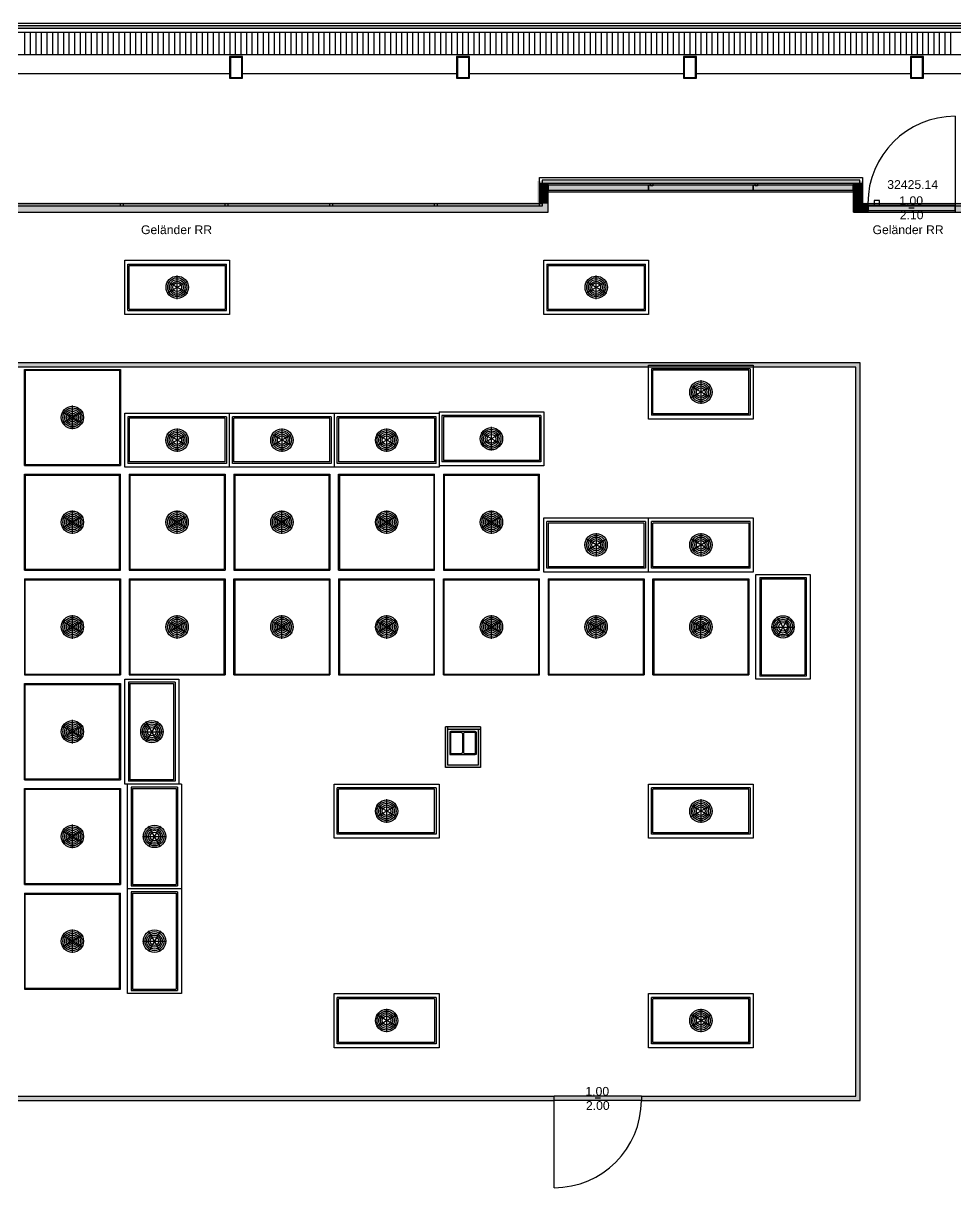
# Model space of a CAD drawing. Header units: inches. Extents: x 0 to 54693, y 0 to 31146.
# Drawn here: x 32141 to 42822, y 17274 to 30613 of the extents above; entities that cross this region are included whole.
import ezdxf
from ezdxf.lldxf.tags import DXFTag

# ---------------------------------------------------------------- set-up
doc = ezdxf.new("R2010")
doc.units = ezdxf.units.IN
doc.header["$MEASUREMENT"] = 0
doc.layers.add('Added', color=3, linetype='Continuous')
doc.styles.get("Standard").update_dxf_attribs({"font": 'arial.ttf'})
tags = doc.linetypes.add('1070_00_1200$0$SP2', pattern=[0.9, 0.4, -0.2, 0.1, -0.2]).pattern_tags.tags
tags[10:11] = [DXFTag(74, 4), DXFTag(75, 0), DXFTag(340, '0'), DXFTag(46, 1.0), DXFTag(50, 0.0), DXFTag(44, 0.0), DXFTag(45, 0.0)]
tags[8:9] = [DXFTag(74, 4), DXFTag(75, 0), DXFTag(340, '0'), DXFTag(46, 1.0), DXFTag(50, 0.0), DXFTag(44, 0.0), DXFTag(45, 0.0)]
tags[6:7] = [DXFTag(74, 4), DXFTag(75, 0), DXFTag(340, '0'), DXFTag(46, 1.0), DXFTag(50, 0.0), DXFTag(44, 0.0), DXFTag(45, 0.0)]
tags[4:5] = [DXFTag(74, 4), DXFTag(75, 0), DXFTag(340, '0'), DXFTag(46, 1.0), DXFTag(50, 0.0), DXFTag(44, 0.0), DXFTag(45, 0.0)]
tags = doc.linetypes.add('fein_strichliert', pattern=[4, 1, -2, 1]).pattern_tags.tags
tags[8:9] = [DXFTag(74, 4), DXFTag(75, 0), DXFTag(340, '0'), DXFTag(46, 0.0), DXFTag(50, 0.0), DXFTag(44, 0.0), DXFTag(45, 0.0)]
tags[6:7] = [DXFTag(74, 4), DXFTag(75, 0), DXFTag(340, '0'), DXFTag(46, 0.0), DXFTag(50, 0.0), DXFTag(44, 0.0), DXFTag(45, 0.0)]
tags[4:5] = [DXFTag(74, 4), DXFTag(75, 0), DXFTag(340, '0'), DXFTag(46, 0.0), DXFTag(50, 0.0), DXFTag(44, 0.0), DXFTag(45, 0.0)]
tags = doc.linetypes.add('fein_strichliert-A04HDE1766', pattern=[4, 1, -2, 1]).pattern_tags.tags
tags[8:9] = [DXFTag(74, 4), DXFTag(75, 0), DXFTag(340, '0'), DXFTag(46, 0.0), DXFTag(50, 0.0), DXFTag(44, 0.0), DXFTag(45, 0.0)]
tags[6:7] = [DXFTag(74, 4), DXFTag(75, 0), DXFTag(340, '0'), DXFTag(46, 0.0), DXFTag(50, 0.0), DXFTag(44, 0.0), DXFTag(45, 0.0)]
tags[4:5] = [DXFTag(74, 4), DXFTag(75, 0), DXFTag(340, '0'), DXFTag(46, 0.0), DXFTag(50, 0.0), DXFTag(44, 0.0), DXFTag(45, 0.0)]

msp = doc.modelspace()

# ---------------------------------------------------------------- linework, layer by layer
at = {"layer": 'Added', "linetype": 'Continuous', "lineweight": -2, "ltscale": 0.18}
for p, q in [((10878, 30558), (53168, 30558)), ((53193, 30583), (13578, 30583)), ((13628, 30513), (53123, 30513)), ((32160, 30253), (32160, 30513)), ((32224, 30253), (32224, 30513)), ((32287, 30253), (32287, 30513)), ((32351, 30253), (32351, 30513)), ((32414, 30253), (32414, 30513)), ((32478, 30253), (32478, 30513)), ((32541, 30253), (32541, 30513)), ((32605, 30253), (32605, 30513)), ((32668, 30253), (32668, 30513)), ((32732, 30253), (32732, 30513)), ((32795, 30253), (32795, 30513)), ((32859, 30253), (32859, 30513)), ((32922, 30253), (32922, 30513)), ((32986, 30253), (32986, 30513)), ((33049, 30253), (33049, 30513)), ((33113, 30253), (33113, 30513)), ((33176, 30253), (33176, 30513)), ((33240, 30253), (33240, 30513)), ((33303, 30253), (33303, 30513)), ((33367, 30253), (33367, 30513)), ((33430, 30253), (33430, 30513)), ((33494, 30253), (33494, 30513)), ((33557, 30253), (33557, 30513)), ((33621, 30253), (33621, 30513)), ((33684, 30253), (33684, 30513)), ((33748, 30253), (33748, 30513)), ((33811, 30253), (33811, 30513)), ((33875, 30253), (33875, 30513)), ((33938, 30253), (33938, 30513)), ((34002, 30253), (34002, 30513)), ((34065, 30253), (34065, 30513)), ((34129, 30253), (34129, 30513)), ((34192, 30253), (34192, 30513)), ((34256, 30253), (34256, 30513)), ((34319, 30253), (34319, 30513)), ((34383, 30253), (34383, 30513)), ((34446, 30253), (34446, 30513)), ((34510, 30253), (34510, 30513)), ((34573, 30253), (34573, 30513)), ((34637, 30253), (34637, 30513)), ((34700, 30253), (34700, 30513)), ((34764, 30253), (34764, 30513)), ((34827, 30253), (34827, 30513)), ((34891, 30253), (34891, 30513)), ((34954, 30253), (34954, 30513)), ((35018, 30253), (35018, 30513)), ((35081, 30253), (35081, 30513)), ((35145, 30253), (35145, 30513)), ((35208, 30253), (35208, 30513)), ((35272, 30253), (35272, 30513)), ((35335, 30253), (35335, 30513)), ((35399, 30253), (35399, 30513)), ((35462, 30253), (35462, 30513)), ((35526, 30253), (35526, 30513)), ((35589, 30253), (35589, 30513)), ((35653, 30253), (35653, 30513)), ((35716, 30253), (35716, 30513)), ((35780, 30253), (35780, 30513)), ((35843, 30253), (35843, 30513)), ((35907, 30253), (35907, 30513)), ((35970, 30253), (35970, 30513)), ((36034, 30253), (36034, 30513)), ((36097, 30253), (36097, 30513)), ((36161, 30253), (36161, 30513)), ((36224, 30253), (36224, 30513)), ((36288, 30253), (36288, 30513)), ((36351, 30253), (36351, 30513)), ((36415, 30253), (36415, 30513)), ((36478, 30253), (36478, 30513)), ((36542, 30253), (36542, 30513)), ((36605, 30253), (36605, 30513)), ((36669, 30253), (36669, 30513)), ((36732, 30253), (36732, 30513)), ((36796, 30253), (36796, 30513)), ((36859, 30253), (36859, 30513)), ((36923, 30253), (36923, 30513)), ((36986, 30253), (36986, 30513)), ((37050, 30253), (37050, 30513)), ((37113, 30253), (37113, 30513)), ((37177, 30253), (37177, 30513)), ((37240, 30253), (37240, 30513)), ((37304, 30253), (37304, 30513)), ((37367, 30253), (37367, 30513)), ((37431, 30253), (37431, 30513)), ((37494, 30253), (37494, 30513)), ((37558, 30253), (37558, 30513)), ((37621, 30253), (37621, 30513)), ((37685, 30253), (37685, 30513)), ((37748, 30253), (37748, 30513)), ((37812, 30253), (37812, 30513)), ((37875, 30253), (37875, 30513)), ((37939, 30253), (37939, 30513)), ((38002, 30253), (38002, 30513)), ((38066, 30253), (38066, 30513)), ((38129, 30253), (38129, 30513)), ((38193, 30253), (38193, 30513)), ((38256, 30253), (38256, 30513)), ((38320, 30253), (38320, 30513)), ((38383, 30253), (38383, 30513)), ((38447, 30253), (38447, 30513)), ((38510, 30253), (38510, 30513)), ((38574, 30253), (38574, 30513)), ((38637, 30253), (38637, 30513)), ((38701, 30253), (38701, 30513)), ((38764, 30253), (38764, 30513)), ((38828, 30253), (38828, 30513)), ((38891, 30253), (38891, 30513)), ((38955, 30253), (38955, 30513)), ((39018, 30253), (39018, 30513)), ((39082, 30253), (39082, 30513)), ((39145, 30253), (39145, 30513)), ((39209, 30253), (39209, 30513)), ((39272, 30253), (39272, 30513)), ((39336, 30253), (39336, 30513)), ((39399, 30253), (39399, 30513)), ((39463, 30253), (39463, 30513)), ((39526, 30253), (39526, 30513)), ((39590, 30253), (39590, 30513)), ((39653, 30253), (39653, 30513)), ((39717, 30253), (39717, 30513)), ((39780, 30253), (39780, 30513)), ((39844, 30253), (39844, 30513)), ((39907, 30253), (39907, 30513)), ((39971, 30253), (39971, 30513)), ((40034, 30253), (40034, 30513)), ((40098, 30253), (40098, 30513)), ((40161, 30253), (40161, 30513)), ((40225, 30253), (40225, 30513)), ((40288, 30253), (40288, 30513)), ((40352, 30253), (40352, 30513)), ((40415, 30253), (40415, 30513)), ((40479, 30253), (40479, 30513)), ((40542, 30253), (40542, 30513)), ((40606, 30253), (40606, 30513)), ((40669, 30253), (40669, 30513)), ((40733, 30253), (40733, 30513)), ((40796, 30253), (40796, 30513)), ((40860, 30253), (40860, 30513)), ((40923, 30253), (40923, 30513)), ((40987, 30253), (40987, 30513)), ((41050, 30253), (41050, 30513)), ((41114, 30253), (41114, 30513)), ((41177, 30253), (41177, 30513)), ((41241, 30253), (41241, 30513)), ((41304, 30253), (41304, 30513)), ((41368, 30253), (41368, 30513)), ((41431, 30253), (41431, 30513)), ((41495, 30253), (41495, 30513)), ((41558, 30253), (41558, 30513)), ((41622, 30253), (41622, 30513)), ((41685, 30253), (41685, 30513)), ((41749, 30253), (41749, 30513)), ((41812, 30253), (41812, 30513)), ((41876, 30253), (41876, 30513)), ((41939, 30253), (41939, 30513)), ((42003, 30253), (42003, 30513)), ((42066, 30253), (42066, 30513)), ((42130, 30253), (42130, 30513)), ((42193, 30253), (42193, 30513)), ((42257, 30253), (42257, 30513)), ((42320, 30253), (42320, 30513)), ((42384, 30253), (42384, 30513)), ((42447, 30253), (42447, 30513)), ((42511, 30253), (42511, 30513)), ((42574, 30253), (42574, 30513)), ((42638, 30253), (42638, 30513)), ((42701, 30253), (42701, 30513)), ((42765, 30253), (42765, 30513)), ((52863, 30253), (13628, 30253)), ((34653, 30233), (34503, 30233)), ((34503, 30233), (34503, 29983)), ((34643, 30223), (34513, 30223)), ((34513, 30223), (34513, 29993)), ((34643, 29993), (34643, 30223)), ((34653, 29983), (34653, 30233)), ((37253, 30233), (37103, 30233)), ((37103, 30233), (37103, 29983)), ((37243, 30223), (37113, 30223)), ((37113, 30223), (37113, 29993)), ((37243, 29993), (37243, 30223)), ((37253, 29983), (37253, 30233)), ((39853, 30233), (39703, 30233)), ((39703, 30233), (39703, 29983)), ((39843, 30223), (39713, 30223)), ((39713, 30223), (39713, 29993)), ((39843, 29993), (39843, 30223)), ((39853, 29983), (39853, 30233)), ((42453, 30233), (42303, 30233)), ((42303, 30233), (42303, 29983)), ((42443, 30223), (42313, 30223)), ((42313, 30223), (42313, 29993)), ((42443, 29993), (42443, 30223)), ((42453, 29983), (42453, 30233)), ((34503, 30033), (32053, 30033)), ((37103, 30033), (34653, 30033)), ((39703, 30033), (37253, 30033)), ((42303, 30033), (39853, 30033)), ((44903, 30033), (42453, 30033)), ((34503, 29983), (34653, 29983)), ((34513, 29993), (34643, 29993)), ((37103, 29983), (37253, 29983)), ((37113, 29993), (37243, 29993)), ((39703, 29983), (39853, 29983)), ((39713, 29993), (39843, 29993)), ((42303, 29983), (42453, 29983)), ((42313, 29993), (42443, 29993)), ((42816, 29548), (42816, 28448)), ((38053, 28783), (38153, 28783)), ((38053, 28783), (38053, 28548)), ((38153, 28783), (41653, 28783)), ((38153, 28683), (38153, 28783)), ((38153, 28763), (41653, 28763)), ((38153, 28703), (41653, 28703)), ((38153, 28683), (38153, 28683)), ((38153, 28683), (41653, 28683)), ((38153, 28448), (38153, 28683)), ((38158, 28703), (38158, 28763)), ((39301, 28703), (39301, 28763)), ((39306, 28703), (39306, 28763)), ((40501, 28703), (40501, 28763)), ((40506, 28703), (40506, 28763)), ((41648, 28703), (41648, 28763)), ((41653, 28783), (41753, 28783)), ((41653, 28683), (41653, 28783)), ((41653, 28448), (41653, 28683)), ((41753, 28783), (41753, 28548)), ((23708, 28548), (38053, 28548)), ((41753, 28548), (41816, 28548)), ((41816, 28448), (41816, 28548)), ((41816, 28548), (42816, 28548)), ((41816, 28548), (41816, 28448)), ((41948, 28583), (41888, 28583)), ((41888, 28583), (41888, 28523)), ((41948, 28523), (41948, 28583)), ((42816, 28548), (45383, 28548)), ((42816, 28548), (42816, 28448)), ((23708, 28448), (38153, 28448)), ((41653, 28448), (41816, 28448)), ((41816, 28528), (42816, 28528)), ((41816, 28468), (42816, 28468)), ((41816, 28448), (42816, 28448)), ((41821, 28528), (41821, 28468)), ((41948, 28523), (41888, 28523)), ((42811, 28528), (42811, 28468)), ((42816, 28448), (45128, 28448)), ((37378, 22553), (36978, 22553)), ((36978, 22088), (36978, 22553)), ((37003, 22113), (37003, 22553)), ((37378, 22553), (37378, 22088)), ((37003, 22528), (37378, 22528)), ((37038, 22498), (37028, 22498)), ((37028, 22498), (37028, 22238)), ((37038, 22233), (37038, 22503)), ((37038, 22503), (37318, 22503)), ((37150, 22490), (37038, 22490)), ((37174, 22270), (37174, 22466)), ((37182, 22466), (37182, 22270)), ((37318, 22490), (37206, 22490)), ((37318, 22503), (37318, 22233)), ((37318, 22498), (37328, 22498)), ((37328, 22498), (37328, 22238)), ((37353, 22528), (37353, 22113)), ((37028, 22238), (37038, 22238)), ((37038, 22246), (37150, 22246)), ((37318, 22233), (37038, 22233)), ((37206, 22246), (37318, 22246)), ((37328, 22238), (37318, 22238)), ((37378, 22088), (36978, 22088)), ((37353, 22113), (37003, 22113))]:
    msp.add_line(p, q, dxfattribs=at)
at = {"layer": 'Added', "linetype": '1070_00_1200$0$SP2', "lineweight": -2, "ltscale": 0.18}
msp.add_line((10903, 30613), (53223, 30613), dxfattribs=at)
at = {"layer": 'Added', "linetype": 'ByBlock', "lineweight": -2, "ltscale": 0.18}
for p, q in [((38053, 28548), (38053, 28848)), ((38053, 28518), (38053, 28848)), ((38053, 28848), (41753, 28848)), ((41725, 28818), (38083, 28818)), ((38083, 28818), (38083, 28518)), ((41725, 28518), (41725, 28818)), ((41753, 28848), (41753, 28548)), ((38053, 28753), (38053, 28783)), ((38053, 28783), (38083, 28783)), ((38083, 28753), (38053, 28753)), ((38083, 28783), (38083, 28753)), ((39325, 28783), (39353, 28783)), ((39325, 28753), (39325, 28783)), ((39353, 28753), (39325, 28753)), ((39353, 28783), (39353, 28753)), ((40525, 28783), (40553, 28783)), ((40525, 28753), (40525, 28783)), ((40553, 28753), (40525, 28753)), ((40553, 28783), (40553, 28753)), ((41725, 28783), (41753, 28783)), ((41753, 28753), (41725, 28753)), ((14328, 28548), (38083, 28548)), ((33253, 28518), (33253, 28548)), ((33283, 28548), (33283, 28518)), ((34453, 28518), (34453, 28548)), ((34483, 28548), (34483, 28518)), ((35653, 28518), (35653, 28548)), ((35683, 28548), (35683, 28518)), ((36853, 28518), (36853, 28548)), ((36883, 28548), (36883, 28518)), ((41723, 28548), (51353, 28548)), ((41723, 28518), (41723, 28548)), ((41725, 28518), (41725, 28548)), ((41753, 28548), (41753, 28518)), ((41753, 28548), (41753, 28518)), ((38083, 28518), (14328, 28518)), ((51353, 28518), (41723, 28518)), ((51313, 28508), (41725, 28518)), ((33337, 27854), (34469, 27854)), ((33337, 27322), (33337, 27854)), ((33353, 27838), (34453, 27838)), ((33353, 27338), (33353, 27838)), ((34453, 27838), (34453, 27338)), ((34469, 27322), (34469, 27854)), ((38137, 27854), (39269, 27854)), ((38137, 27854), (38137, 27322)), ((38153, 27838), (39253, 27838)), ((38153, 27338), (38153, 27838)), ((39253, 27838), (39253, 27338)), ((39269, 27322), (39269, 27854)), ((34022, 27656), (33787, 27521)), ((33787, 27656), (34021, 27521)), ((33904, 27453), (33904, 27723)), ((38822, 27656), (38587, 27521)), ((38587, 27656), (38821, 27521)), ((38704, 27453), (38704, 27723)), ((33337, 27322), (34469, 27322)), ((33353, 27338), (34453, 27338)), ((38137, 27322), (39269, 27322)), ((38153, 27338), (39253, 27338)), ((41729, 26725), (22478, 26725)), ((41729, 18274), (41729, 26725)), ((41679, 26675), (22528, 26675)), ((32153, 26648), (33253, 26648)), ((32153, 25548), (32153, 26648)), ((32163, 26638), (33243, 26638)), ((32163, 26638), (32163, 25558)), ((33243, 26638), (33243, 25558)), ((33253, 26648), (33253, 25548)), ((40469, 26654), (39337, 26654)), ((39337, 26654), (39337, 26122)), ((40453, 26638), (39353, 26638)), ((39353, 26138), (39353, 26638)), ((40453, 26138), (40453, 26638)), ((40469, 26654), (40469, 26122)), ((41679, 18324), (41679, 26675)), ((39785, 26321), (40020, 26456)), ((40020, 26321), (39786, 26456)), ((39902, 26523), (39902, 26254)), ((32821, 26165), (32586, 26030)), ((32586, 26165), (32820, 26030)), ((32704, 25963), (32704, 26233)), ((34469, 26104), (33337, 26104)), ((33337, 26104), (33337, 25572)), ((34453, 26088), (33353, 26088)), ((33353, 26088), (33353, 25588)), ((34453, 25588), (34453, 26088)), ((34469, 26104), (34469, 25572)), ((35669, 26104), (34537, 26104)), ((34537, 25572), (34537, 26104)), ((35653, 26088), (34553, 26088)), ((34553, 25588), (34553, 26088)), ((35653, 25588), (35653, 26088)), ((35669, 26104), (35669, 25572)), ((36869, 26104), (35737, 26104)), ((35737, 25572), (35737, 26104)), ((36853, 26088), (35753, 26088)), ((35753, 26088), (35753, 25588)), ((36853, 26088), (36853, 25588)), ((36869, 25572), (36869, 26104)), ((38069, 26120), (36937, 26120)), ((36937, 26120), (36937, 25588)), ((38053, 26104), (36953, 26104)), ((36953, 26104), (36953, 25604)), ((38053, 26104), (38053, 25604)), ((38069, 26120), (38069, 25588)), ((40469, 26122), (39337, 26122)), ((40453, 26138), (39353, 26138)), ((33785, 25771), (34020, 25906)), ((34020, 25771), (33786, 25906)), ((33902, 25973), (33902, 25704)), ((34985, 25771), (35220, 25906)), ((35220, 25771), (34986, 25906)), ((35102, 25973), (35102, 25704)), ((36185, 25771), (36420, 25906)), ((36420, 25771), (36186, 25906)), ((36302, 25973), (36302, 25704)), ((37385, 25787), (37620, 25922)), ((37620, 25787), (37386, 25922)), ((37502, 25989), (37502, 25720)), ((32153, 25548), (33253, 25548)), ((32163, 25558), (33243, 25558)), ((34469, 25572), (33337, 25572)), ((34453, 25588), (33353, 25588)), ((35669, 25572), (34537, 25572)), ((35653, 25588), (34553, 25588)), ((36869, 25572), (35737, 25572)), ((36853, 25588), (35753, 25588)), ((38069, 25588), (36937, 25588)), ((38053, 25604), (36953, 25604)), ((32153, 25448), (33253, 25448)), ((32153, 24348), (32153, 25448)), ((32163, 25438), (33243, 25438)), ((32163, 25438), (32163, 24358)), ((33243, 24358), (33243, 25438)), ((33253, 24348), (33253, 25448)), ((33353, 25448), (34453, 25448)), ((33353, 25448), (33353, 24348)), ((33363, 25438), (34443, 25438)), ((33363, 25438), (33363, 24358)), ((34443, 25438), (34443, 24358)), ((34453, 25448), (34453, 24348)), ((34553, 25448), (35653, 25448)), ((34553, 25448), (34553, 24348)), ((34563, 25438), (35643, 25438)), ((34563, 25438), (34563, 24358)), ((35643, 24358), (35643, 25438)), ((35653, 25448), (35653, 24348)), ((35753, 25448), (36853, 25448)), ((35753, 24348), (35753, 25448)), ((35763, 25438), (36843, 25438)), ((35763, 25438), (35763, 24358)), ((36843, 25438), (36843, 24358)), ((36853, 24348), (36853, 25448)), ((36953, 25448), (38053, 25448)), ((36953, 25448), (36953, 24348)), ((36963, 25438), (38043, 25438)), ((36963, 25438), (36963, 24358)), ((38043, 24358), (38043, 25438)), ((38053, 24348), (38053, 25448)), ((32821, 24965), (32586, 24830)), ((32586, 24965), (32820, 24830)), ((32704, 24763), (32704, 25033)), ((34021, 24965), (33786, 24830)), ((33786, 24965), (34020, 24830)), ((33904, 24763), (33904, 25033)), ((35221, 24965), (34986, 24830)), ((34986, 24965), (35220, 24830)), ((35104, 24763), (35104, 25033)), ((36421, 24965), (36186, 24830)), ((36186, 24965), (36420, 24830)), ((36304, 24763), (36304, 25033)), ((37621, 24965), (37386, 24830)), ((37386, 24965), (37620, 24830)), ((37504, 24763), (37504, 25033)), ((39269, 24904), (38137, 24904)), ((38137, 24372), (38137, 24904)), ((39253, 24888), (38153, 24888)), ((38153, 24888), (38153, 24388)), ((39253, 24388), (39253, 24888)), ((39269, 24904), (39269, 24372)), ((40469, 24904), (39337, 24904)), ((39337, 24372), (39337, 24904)), ((40453, 24888), (39353, 24888)), ((39353, 24388), (39353, 24888)), ((40453, 24888), (40453, 24388)), ((40469, 24372), (40469, 24904)), ((38585, 24571), (38820, 24706)), ((38820, 24571), (38586, 24706)), ((38702, 24773), (38702, 24504)), ((39785, 24571), (40020, 24706)), ((40020, 24571), (39786, 24706)), ((39902, 24773), (39902, 24504)), ((32153, 24348), (33253, 24348)), ((32163, 24358), (33243, 24358)), ((33353, 24348), (34453, 24348)), ((33363, 24358), (34443, 24358)), ((34553, 24348), (35653, 24348)), ((34563, 24358), (35643, 24358)), ((35753, 24348), (36853, 24348)), ((35763, 24358), (36843, 24358)), ((36953, 24348), (38053, 24348)), ((36963, 24358), (38043, 24358)), ((39269, 24372), (38137, 24372)), ((39253, 24388), (38153, 24388)), ((40469, 24372), (39337, 24372)), ((40453, 24388), (39353, 24388)), ((32153, 24248), (33253, 24248)), ((32153, 24248), (32153, 23148)), ((32163, 24238), (33243, 24238)), ((32163, 23158), (32163, 24238)), ((33243, 24238), (33243, 23158)), ((33253, 24248), (33253, 23148)), ((33353, 24248), (34453, 24248)), ((33353, 24248), (33353, 23148)), ((33363, 24238), (34443, 24238)), ((33363, 24238), (33363, 23158)), ((34443, 23158), (34443, 24238)), ((34453, 24248), (34453, 23148)), ((34553, 24248), (35653, 24248)), ((34553, 23148), (34553, 24248)), ((34563, 24238), (35643, 24238)), ((34563, 24238), (34563, 23158)), ((35643, 24238), (35643, 23158)), ((35653, 24248), (35653, 23148)), ((35753, 24248), (36853, 24248)), ((35753, 24248), (35753, 23148)), ((35763, 24238), (36843, 24238)), ((35763, 24238), (35763, 23158)), ((36843, 24238), (36843, 23158)), ((36853, 23148), (36853, 24248)), ((36953, 24248), (38053, 24248)), ((36953, 23148), (36953, 24248)), ((36963, 24238), (38043, 24238)), ((36963, 23158), (36963, 24238)), ((38043, 24238), (38043, 23158)), ((38053, 23148), (38053, 24248)), ((38153, 24248), (39253, 24248)), ((38153, 24248), (38153, 23148)), ((38163, 24238), (39243, 24238)), ((38163, 23158), (38163, 24238)), ((39243, 24238), (39243, 23158)), ((39253, 24248), (39253, 23148)), ((39353, 24248), (40453, 24248)), ((39353, 23148), (39353, 24248)), ((39363, 24238), (40443, 24238)), ((39363, 24238), (39363, 23158)), ((40443, 23158), (40443, 24238)), ((40453, 24248), (40453, 23148)), ((40577, 24264), (40577, 23132)), ((40577, 24264), (41109, 24264)), ((40593, 24248), (40593, 23148)), ((40593, 24248), (41093, 24248)), ((41093, 24248), (41093, 23148)), ((41109, 24264), (41109, 23132)), ((32821, 23765), (32586, 23630)), ((32586, 23765), (32820, 23630)), ((32704, 23563), (32704, 23833)), ((34021, 23765), (33786, 23630)), ((33786, 23765), (34020, 23630)), ((33904, 23563), (33904, 23833)), ((35221, 23765), (34986, 23630)), ((34986, 23765), (35220, 23630)), ((35104, 23563), (35104, 23833)), ((36421, 23765), (36186, 23630)), ((36186, 23765), (36420, 23630)), ((36304, 23563), (36304, 23833)), ((37621, 23765), (37386, 23630)), ((37386, 23765), (37620, 23630)), ((37504, 23563), (37504, 23833)), ((38821, 23765), (38586, 23630)), ((38586, 23765), (38820, 23630)), ((38704, 23563), (38704, 23833)), ((40021, 23765), (39786, 23630)), ((39786, 23765), (40020, 23630)), ((39904, 23563), (39904, 23833)), ((40911, 23580), (40776, 23815)), ((40911, 23815), (40776, 23581)), ((40708, 23697), (40978, 23697)), ((32153, 23148), (33253, 23148)), ((32163, 23158), (33243, 23158)), ((33353, 23148), (34453, 23148)), ((33363, 23158), (34443, 23158)), ((34553, 23148), (35653, 23148)), ((34563, 23158), (35643, 23158)), ((35753, 23148), (36853, 23148)), ((35763, 23158), (36843, 23158)), ((36953, 23148), (38053, 23148)), ((36963, 23158), (38043, 23158)), ((38153, 23148), (39253, 23148)), ((38163, 23158), (39243, 23158)), ((39353, 23148), (40453, 23148)), ((39363, 23158), (40443, 23158)), ((41109, 23132), (40577, 23132)), ((40593, 23148), (41093, 23148)), ((32153, 23048), (33253, 23048)), ((32153, 21948), (32153, 23048)), ((32163, 23038), (33243, 23038)), ((32163, 21958), (32163, 23038)), ((33243, 21958), (33243, 23038)), ((33253, 23048), (33253, 21948)), ((33347, 23064), (33347, 21932)), ((33879, 23064), (33347, 23064)), ((33363, 23048), (33363, 21948)), ((33363, 23048), (33863, 23048)), ((33863, 23048), (33863, 21948)), ((33879, 23064), (33879, 21932)), ((32821, 22565), (32586, 22430)), ((32586, 22565), (32820, 22430)), ((32704, 22363), (32704, 22633)), ((33681, 22380), (33546, 22615)), ((33681, 22615), (33546, 22381)), ((33478, 22497), (33748, 22497)), ((32153, 21948), (33253, 21948)), ((32163, 21958), (33243, 21958)), ((33879, 21932), (33347, 21932)), ((33863, 21948), (33363, 21948)), ((32153, 21848), (33253, 21848)), ((32153, 20748), (32153, 21848)), ((32163, 21838), (33243, 21838)), ((32163, 20758), (32163, 21838)), ((33243, 21838), (33243, 20758)), ((33253, 21848), (33253, 20748)), ((33377, 21864), (33377, 20732)), ((33909, 21864), (33377, 21864)), ((33393, 21848), (33393, 20748)), ((33393, 21848), (33893, 21848)), ((33893, 21848), (33893, 20748)), ((33909, 21864), (33909, 20732)), ((36869, 21854), (35737, 21854)), ((35737, 21322), (35737, 21854)), ((36853, 21838), (35753, 21838)), ((35753, 21338), (35753, 21838)), ((36853, 21338), (36853, 21838)), ((36869, 21854), (36869, 21322)), ((40469, 21854), (39337, 21854)), ((39337, 21322), (39337, 21854)), ((40453, 21838), (39353, 21838)), ((39353, 21338), (39353, 21838)), ((40453, 21338), (40453, 21838)), ((40469, 21854), (40469, 21322)), ((36185, 21521), (36420, 21656)), ((36420, 21521), (36186, 21656)), ((36302, 21723), (36302, 21454)), ((39785, 21521), (40020, 21656)), ((40020, 21521), (39786, 21656)), ((39902, 21723), (39902, 21454)), ((32821, 21365), (32586, 21230)), ((32586, 21365), (32820, 21230)), ((32704, 21163), (32704, 21433)), ((33711, 21180), (33576, 21415)), ((33711, 21415), (33576, 21181)), ((33508, 21297), (33778, 21297)), ((36869, 21322), (35737, 21322)), ((36853, 21338), (35753, 21338)), ((40469, 21322), (39337, 21322)), ((40453, 21338), (39353, 21338)), ((32153, 20748), (33253, 20748)), ((32163, 20758), (33243, 20758)), ((33377, 20732), (33909, 20732)), ((33393, 20748), (33893, 20748)), ((32153, 20648), (33253, 20648)), ((32153, 20648), (32153, 19548)), ((32163, 20638), (33243, 20638)), ((32163, 19558), (32163, 20638)), ((33243, 19558), (33243, 20638)), ((33253, 19548), (33253, 20648)), ((33377, 20664), (33377, 19532)), ((33909, 20664), (33377, 20664)), ((33393, 20648), (33393, 19548)), ((33393, 20648), (33893, 20648)), ((33893, 20648), (33893, 19548)), ((33909, 20664), (33909, 19532)), ((32821, 20165), (32586, 20030)), ((32586, 20165), (32820, 20030)), ((32704, 19963), (32704, 20233)), ((33711, 19980), (33576, 20215)), ((33711, 20215), (33576, 19981)), ((33508, 20097), (33778, 20097)), ((32153, 19548), (33253, 19548)), ((32163, 19558), (33243, 19558)), ((33377, 19532), (33909, 19532)), ((33393, 19548), (33893, 19548)), ((36869, 19454), (35737, 19454)), ((35737, 18922), (35737, 19454)), ((36853, 19438), (35753, 19438)), ((35753, 18938), (35753, 19438)), ((36853, 19438), (36853, 18938)), ((36869, 19454), (36869, 18922)), ((40469, 19454), (39337, 19454)), ((39337, 18922), (39337, 19454)), ((40453, 19438), (39353, 19438)), ((39353, 18938), (39353, 19438)), ((40453, 18938), (40453, 19438)), ((40469, 18922), (40469, 19454)), ((36185, 19121), (36420, 19256)), ((36420, 19121), (36186, 19256)), ((36302, 19323), (36302, 19054)), ((39785, 19121), (40020, 19256)), ((40020, 19121), (39786, 19256)), ((39902, 19323), (39902, 19054)), ((36869, 18922), (35737, 18922)), ((36853, 18938), (35753, 18938)), ((40469, 18922), (39337, 18922)), ((40453, 18938), (39353, 18938)), ((22528, 18324), (38221, 18324)), ((38221, 17274), (38221, 18324)), ((39221, 18324), (39221, 18274)), ((39221, 18324), (41679, 18324)), ((22478, 18274), (38221, 18274)), ((39221, 18274), (41729, 18274))]:
    msp.add_line(p, q, dxfattribs=at)
at = {"layer": 'Added', "linetype": 'fein_strichliert-A04HDE1766', "lineweight": -2, "ltscale": 0.18}
for p, q in [((39303, 28703), (39303, 28763)), ((40503, 28703), (40503, 28763)), ((41653, 28703), (41653, 28763)), ((41816, 28548), (42816, 28548)), ((41816, 28448), (42816, 28448)), ((42286, 28498), (42346, 28498)), ((42816, 28528), (42816, 28468))]:
    msp.add_line(p, q, dxfattribs=at)
at = {"layer": 'Added', "linetype": 'fein_strichliert', "lineweight": -2, "ltscale": 0.18}
for p, q in [((33303, 27278), (33303, 27899)), ((33303, 27899), (34503, 27899)), ((34503, 27899), (34503, 27278)), ((38103, 27278), (38103, 27899)), ((38103, 27899), (39303, 27899)), ((39303, 27899), (39303, 27278)), ((34503, 27278), (33303, 27278)), ((39303, 27278), (38103, 27278)), ((39303, 26077), (39303, 26698)), ((39303, 26698), (40503, 26698)), ((40503, 26698), (40503, 26077)), ((33303, 25527), (33303, 26148)), ((33303, 26148), (36903, 26148)), ((34503, 25527), (34503, 26148)), ((35703, 26148), (35703, 25527)), ((36903, 26164), (36903, 25527)), ((36903, 26164), (38103, 26164)), ((38103, 26164), (38103, 25543)), ((40503, 26077), (39303, 26077)), ((36903, 25527), (33303, 25527)), ((38103, 25543), (36903, 25543)), ((38103, 24327), (38103, 24948)), ((38103, 24948), (40503, 24948)), ((39303, 24327), (39303, 24948)), ((40503, 24948), (40503, 24327)), ((40503, 24327), (38103, 24327)), ((40533, 24298), (41154, 24298)), ((40533, 23098), (40533, 24298)), ((41154, 24298), (41154, 23098)), ((33303, 23098), (33924, 23098)), ((33303, 21898), (33303, 23098)), ((33924, 23098), (33924, 21898)), ((41154, 23098), (40533, 23098)), ((33954, 21898), (33303, 21898)), ((33333, 20698), (33333, 21898)), ((33954, 21898), (33954, 20698)), ((35703, 21277), (35703, 21898)), ((35703, 21898), (36903, 21898)), ((36903, 21898), (36903, 21277)), ((39303, 21277), (39303, 21898)), ((39303, 21898), (40503, 21898)), ((40503, 21898), (40503, 21277)), ((36903, 21277), (35703, 21277)), ((40503, 21277), (39303, 21277)), ((33333, 19498), (33333, 20698)), ((33954, 20698), (33333, 20698)), ((33954, 20698), (33954, 19498)), ((33954, 19498), (33333, 19498)), ((35703, 18877), (35703, 19498)), ((35703, 19498), (36903, 19498)), ((36903, 19498), (36903, 18877)), ((39303, 18877), (39303, 19498)), ((39303, 19498), (40503, 19498)), ((40503, 19498), (40503, 18877)), ((36903, 18877), (35703, 18877)), ((40503, 18877), (39303, 18877)), ((38751, 18299), (38691, 18299))]:
    msp.add_line(p, q, dxfattribs=at)
at = {"layer": 'Added', "linetype": 'fein_strichliert', "lineweight": 25, "ltscale": 0.25}
for p, q in [((39221, 18324), (38221, 18324)), ((39221, 18274), (38221, 18274))]:
    msp.add_line(p, q, dxfattribs=at)
at = {"layer": 'Added', "linetype": 'ByBlock', "lineweight": -2, "ltscale": 0.18}
for centre, radius in [((33904, 27589), 128), ((33904, 27589), 109), ((33904, 27588), 89.6), ((33904, 27588), 70.3), ((33903, 27589), 49.6), ((38704, 27589), 128), ((38704, 27589), 109), ((38704, 27588), 89.6), ((38704, 27588), 70.3), ((38703, 27589), 49.6), ((39903, 26388), 128), ((39903, 26388), 109), ((39902, 26388), 89.6), ((39902, 26389), 70.3), ((39903, 26388), 49.6), ((32703, 26098), 128), ((32703, 26098), 109), ((32704, 26098), 89.6), ((32703, 26098), 70.3), ((32703, 26098), 49.6), ((32703, 26098), 29.8), ((32704, 26098), 11.9), ((33903, 25838), 128), ((33903, 25838), 109), ((33902, 25838), 89.6), ((33903, 25839), 70.3), ((33903, 25838), 49.6), ((35103, 25838), 128), ((35103, 25838), 109), ((35102, 25838), 89.6), ((35103, 25839), 70.3), ((35103, 25838), 49.6), ((36303, 25838), 128), ((36303, 25838), 109), ((36302, 25838), 89.6), ((36303, 25839), 70.3), ((36303, 25838), 49.6), ((37503, 25854), 128), ((37503, 25854), 109), ((37502, 25854), 89.6), ((37503, 25855), 70.3), ((37503, 25854), 49.6), ((32703, 24898), 128), ((32703, 24898), 109), ((32704, 24898), 89.6), ((32703, 24898), 70.3), ((32703, 24898), 49.6), ((33903, 24898), 128), ((33903, 24898), 109), ((33904, 24898), 89.6), ((33903, 24898), 70.3), ((33903, 24898), 49.6), ((35103, 24898), 128), ((35103, 24898), 109), ((35104, 24898), 89.6), ((35103, 24898), 70.3), ((35103, 24898), 49.6), ((36303, 24898), 128), ((36303, 24898), 109), ((36304, 24898), 89.6), ((36303, 24898), 70.3), ((36303, 24898), 49.6), ((37503, 24898), 128), ((37503, 24898), 109), ((37504, 24898), 89.6), ((37503, 24898), 70.3), ((37503, 24898), 49.6), ((32703, 24898), 29.8), ((32704, 24898), 11.9), ((33903, 24898), 29.8), ((33904, 24898), 11.9), ((35103, 24898), 29.8), ((35104, 24898), 11.9), ((36303, 24898), 29.8), ((36304, 24898), 11.9), ((37503, 24898), 29.8), ((37504, 24898), 11.9), ((38703, 24638), 128), ((38703, 24638), 109), ((38702, 24638), 89.6), ((38703, 24639), 70.3), ((38703, 24638), 49.6), ((39903, 24638), 128), ((39903, 24638), 109), ((39902, 24638), 89.6), ((39903, 24639), 70.3), ((39903, 24638), 49.6), ((32703, 23698), 128), ((32703, 23698), 109), ((32704, 23698), 89.6), ((32703, 23698), 70.3), ((32703, 23698), 49.6), ((33903, 23698), 128), ((33903, 23698), 109), ((33904, 23698), 89.6), ((33903, 23698), 70.3), ((33903, 23698), 49.6), ((35103, 23698), 128), ((35103, 23698), 109), ((35104, 23698), 89.6), ((35103, 23698), 70.3), ((35103, 23698), 49.6), ((36303, 23698), 128), ((36303, 23698), 109), ((36304, 23698), 89.6), ((36303, 23698), 70.3), ((36303, 23698), 49.6), ((37503, 23698), 128), ((37503, 23698), 109), ((37504, 23698), 89.6), ((37503, 23698), 70.3), ((37503, 23698), 49.6), ((38703, 23698), 128), ((38703, 23698), 109), ((38704, 23698), 89.6), ((38703, 23698), 70.3), ((38703, 23698), 49.6), ((39903, 23698), 128), ((39903, 23698), 109), ((39904, 23698), 89.6), ((39903, 23697), 70.3), ((39903, 23698), 49.6), ((40844, 23698), 128), ((40844, 23698), 109), ((40843, 23697), 89.6), ((40843, 23698), 70.3), ((40844, 23698), 49.6), ((32703, 23698), 29.8), ((32704, 23698), 11.9), ((33903, 23698), 29.8), ((33904, 23698), 11.9), ((35103, 23698), 29.8), ((35104, 23698), 11.9), ((36303, 23698), 29.8), ((36304, 23698), 11.9), ((37503, 23698), 29.8), ((37504, 23698), 11.9), ((38703, 23698), 29.8), ((38704, 23698), 11.9), ((39903, 23698), 29.8), ((39904, 23697), 11.9), ((32703, 22498), 128), ((32703, 22498), 109), ((32704, 22498), 89.6), ((32703, 22498), 70.3), ((32703, 22498), 49.6), ((33614, 22498), 128), ((33614, 22498), 109), ((33613, 22497), 89.6), ((33613, 22498), 70.3), ((33614, 22498), 49.6), ((32703, 22498), 29.8), ((32704, 22498), 11.9), ((36303, 21588), 128), ((36303, 21588), 109), ((36302, 21588), 89.6), ((36302, 21589), 70.3), ((36303, 21588), 49.6), ((39903, 21588), 128), ((39903, 21588), 109), ((39902, 21588), 89.6), ((39902, 21589), 70.3), ((39903, 21588), 49.6), ((32703, 21298), 128), ((32703, 21298), 109), ((32704, 21298), 89.6), ((32703, 21298), 70.3), ((32703, 21298), 49.6), ((33644, 21298), 128), ((33644, 21298), 109), ((33643, 21297), 89.6), ((33643, 21298), 70.3), ((33644, 21298), 49.6), ((32703, 21298), 29.8), ((32704, 21298), 11.9), ((32703, 20098), 128), ((32703, 20098), 109), ((32704, 20098), 89.6), ((32703, 20098), 70.3), ((32703, 20098), 49.6), ((33644, 20098), 128), ((33644, 20098), 109), ((33643, 20097), 89.6), ((33643, 20098), 70.3), ((33644, 20098), 49.6), ((32703, 20098), 29.8), ((32704, 20098), 11.9), ((36303, 19188), 128), ((36303, 19188), 109), ((36302, 19188), 89.6), ((36302, 19189), 70.3), ((36303, 19188), 49.6), ((39903, 19188), 128), ((39903, 19188), 109), ((39902, 19188), 89.6), ((39902, 19189), 70.3), ((39903, 19188), 49.6)]:
    msp.add_circle(centre, radius, dxfattribs=at)
at = {"layer": 'Added', "linetype": 'Continuous', "lineweight": -2, "ltscale": 0.18}
for centre, major_axis in [((42816, 28548), (0, 1000)), ((37150, 22466), (24, 0)), ((37206, 22466), (0, 24)), ((37150, 22270), (0, -24)), ((37206, 22270), (-24, 0))]:
    msp.add_ellipse(centre, major_axis=major_axis, ratio=1, start_param=0, end_param=1.570796, dxfattribs=at)
at = {"layer": 'Added', "linetype": 'ByBlock', "lineweight": -2, "ltscale": 0.18}
msp.add_ellipse((38221, 18274), major_axis=(0, -1000), ratio=1, start_param=0, end_param=1.570796, dxfattribs=at)
at = {"layer": 'Added', "linetype": 'Continuous', "lineweight": -2, "ltscale": 0.18}
for points in [[(31053, 30558), (31053, 30583), (53168, 30558)], [(53168, 30558), (31053, 30583), (53168, 30583)], [(38153, 28783), (38153, 28683), (38053, 28783), (38053, 28683)], [(38153, 28548), (38053, 28548), (38153, 28683), (38053, 28683)], [(38153, 28783), (38153, 28683), (41653, 28783), (41653, 28683)], [(41753, 28783), (41753, 28683), (41653, 28783), (41653, 28683)], [(41753, 28548), (41653, 28548), (41753, 28683), (41653, 28683)], [(38153, 28548), (38153, 28448), (23708, 28548), (23708, 28448)], [(41816, 28548), (41816, 28448), (41653, 28548), (41653, 28448)], [(41816, 28548), (41816, 28448), (42816, 28548), (42816, 28448)], [(41816, 28448), (42816, 28448), (41816, 28548), (42816, 28548)], [(45383, 28548), (45383, 28448), (42816, 28548), (42816, 28448)], [(36978, 22553), (37003, 22553), (36978, 22088), (37003, 22088)], [(37378, 22553), (37378, 22528), (37003, 22553), (37003, 22528)], [(37378, 22113), (37353, 22113), (37378, 22528), (37353, 22528)], [(37003, 22088), (37003, 22113), (37378, 22088), (37378, 22113)]]:
    msp.add_solid(points, dxfattribs=at)
at = {"layer": 'Added', "linetype": 'ByBlock', "lineweight": -2, "ltscale": 0.18}
for points in [[(38078, 28513), (38028, 28563), (38078, 28758), (38028, 28808)], [(38078, 28758), (38028, 28808), (41714, 28758), (41764, 28808)], [(41714, 28758), (41764, 28808), (41714, 28508), (41764, 28558)], [(14328, 28508), (14328, 28558), (38078, 28513), (38028, 28563)], [(41714, 28508), (41764, 28558), (51318, 28508), (51368, 28558)], [(22528, 26675), (22478, 26725), (41679, 26675), (41729, 26725)], [(23696, 26672), (23696, 26722), (41678, 26672), (41728, 26722)], [(41678, 26672), (41728, 26722), (41678, 18323), (41728, 18273)], [(41679, 26675), (41729, 26725), (41679, 18324), (41729, 18274)], [(38221, 18324), (38221, 18274), (22528, 18324), (22478, 18274)], [(41678, 18323), (41728, 18273), (22528, 18323), (22478, 18273)], [(39221, 18274), (39221, 18324), (38221, 18274), (38221, 18324)], [(41679, 18324), (41729, 18274), (39221, 18324), (39221, 18274)]]:
    msp.add_solid(points, dxfattribs=at)

# ---------------------------------------------------------------- texts
at = {"layer": 'Added'}
for s, p in [('32425.14', (42038, 28716)), ('1.00', (42176, 28531)), ('2.10', (42181, 28368)), ('1.00', (38580, 18328)), ('2.00', (38586, 18165))]:
    msp.add_text(s, height=100, dxfattribs=at).set_placement(p)
for s, p in [('Geländer', (33489, 28198)), ('RR', (34102, 28198)), ('Geländer', (41869, 28198)), ('RR', (42482, 28198))]:
    msp.add_text(s, height=100, rotation=360, dxfattribs=at).set_placement(p)

doc.saveas('drawing.dxf')
